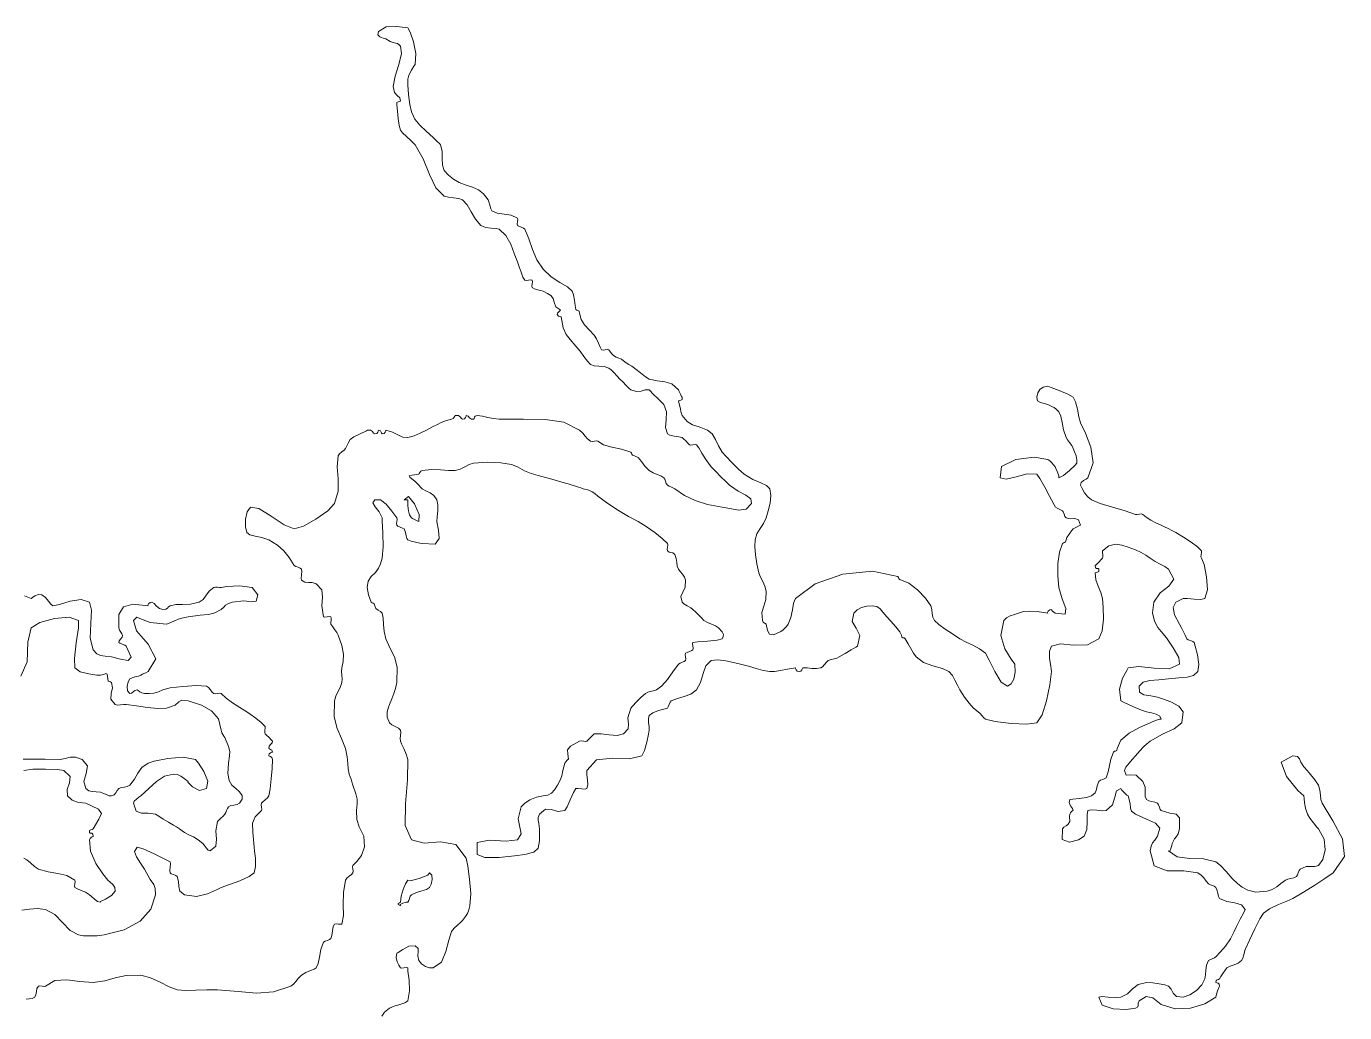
# Model space of a CAD drawing. Header units: inches. Extents: x 18 to 851, y -500 to 848.
# Drawn here: x 672.03 to 710.19, y 503.97 to 532.52 of the extents above; entities that cross this region are included whole.
import ezdxf

# ---------------------------------------------------------------- set-up
doc = ezdxf.new("R2010")
doc.units = ezdxf.units.IN
doc.header["$MEASUREMENT"] = 0
doc.layers.add('Layer 1', color=7, linetype='Continuous')

msp = doc.modelspace()

# ---------------------------------------------------------------- linework, layer by layer
at = {"layer": 'Layer 1', "lineweight": 0}
for points in [[(682.219, 532.374), (682.438, 532.51), (682.737, 532.523), (682.988, 532.489), (683.065, 532.48), (683.141, 532.352), (683.236, 532.077), (683.301, 531.738), (683.277, 531.421), (683.245, 531.373), (683.174, 531.255), (683.101, 531.115), (683.065, 530.998), (683.07, 530.828), (683.093, 530.555), (683.127, 530.265), (683.172, 530.045), (683.272, 529.836), (683.42, 529.662), (683.603, 529.494), (683.807, 529.304), (683.851, 529.261), (683.92, 529.195), (683.985, 529.13), (684.019, 529.092), (684.065, 528.908), (684.068, 528.7), (684.073, 528.502), (684.125, 528.351), (684.244, 528.22), (684.389, 528.105), (684.56, 528.007), (684.76, 527.927), (684.944, 527.864), (685.111, 527.788), (685.262, 527.675), (685.396, 527.503), (685.416, 527.442), (685.442, 527.343), (685.472, 527.245), (685.501, 527.186), (685.656, 527.114), (685.854, 527.088), (686.061, 527.058), (686.242, 526.974), (686.252, 526.933), (686.242, 526.868), (686.232, 526.803), (686.242, 526.763), (686.284, 526.741), (686.354, 526.71), (686.42, 526.68), (686.454, 526.657), (686.571, 526.375), (686.68, 526.069), (686.808, 525.766), (686.983, 525.492), (687.22, 525.271), (687.469, 525.109), (687.687, 524.979), (687.83, 524.856), (687.868, 524.749), (687.892, 524.596), (687.91, 524.441), (687.937, 524.327), (687.96, 524.307), (687.994, 524.299), (688.025, 524.279), (688.042, 524.221), (688.087, 524.037), (688.187, 523.883), (688.319, 523.74), (688.466, 523.586), (688.534, 523.478), (688.588, 523.35), (688.635, 523.235), (688.678, 523.163), (688.721, 523.154), (688.785, 523.164), (688.849, 523.173), (688.889, 523.163), (688.94, 523.095), (688.979, 523.043), (689.026, 522.999), (689.101, 522.951), (689.177, 522.916), (689.222, 522.904), (689.259, 522.889), (689.312, 522.845), (689.388, 522.787), (689.472, 522.739), (689.556, 522.69), (689.631, 522.633), (689.68, 522.592), (689.805, 522.491), (689.948, 522.382), (690.054, 522.315), (690.29, 522.258), (690.511, 522.234), (690.715, 522.172), (690.901, 521.998), (690.924, 521.955), (690.961, 521.877), (690.996, 521.807), (691.007, 521.786), (691.009, 521.724), (690.973, 521.702), (690.927, 521.696), (690.901, 521.68), (690.919, 521.637), (690.951, 521.494), (690.984, 521.339), (691.007, 521.257), (691.158, 521.085), (691.313, 520.993), (691.501, 520.927), (691.748, 520.833), (691.882, 520.726), (691.977, 520.565), (692.062, 520.379), (692.172, 520.198), (692.271, 520.085), (692.45, 519.899), (692.647, 519.704), (692.807, 519.562), (693.062, 519.406), (693.286, 519.312), (693.457, 519.236), (693.548, 519.139), (693.578, 518.944), (693.558, 518.725), (693.506, 518.501), (693.442, 518.292), (693.365, 518.133), (693.266, 517.985), (693.174, 517.832), (693.124, 517.657), (693.118, 517.464), (693.134, 517.228), (693.17, 516.967), (693.23, 516.704), (693.279, 516.582), (693.345, 516.454), (693.406, 516.318), (693.442, 516.174), (693.431, 515.934), (693.371, 515.744), (693.32, 515.558), (693.336, 515.327), (693.36, 515.28), (693.395, 515.252), (693.426, 515.234), (693.442, 515.222), (693.485, 515.036), (693.541, 514.927), (693.652, 514.913), (693.865, 515.01), (693.938, 515.056), (693.987, 515.1), (694.028, 515.151), (694.077, 515.222), (694.16, 515.412), (694.204, 515.631), (694.237, 515.83), (694.289, 515.962), (694.865, 516.39), (695.667, 516.669), (696.521, 516.753), (697.254, 516.598), (697.275, 516.572), (697.282, 516.538), (697.301, 516.508), (697.359, 516.492), (697.57, 516.408), (697.821, 516.213), (698.054, 515.974), (698.207, 515.751), (698.235, 515.648), (698.249, 515.531), (698.268, 515.418), (698.312, 515.327), (698.445, 515.206), (698.628, 515.074), (698.839, 514.937), (699.054, 514.798), (699.231, 514.701), (699.43, 514.608), (699.624, 514.505), (699.795, 514.375), (699.9, 514.18), (700.062, 513.844), (700.247, 513.535), (700.43, 513.421), (700.532, 513.489), (700.611, 513.631), (700.653, 513.826), (700.642, 514.057), (700.54, 514.209), (700.355, 514.502), (700.234, 514.89), (700.324, 515.327), (700.398, 515.403), (700.512, 515.458), (700.637, 515.502), (700.748, 515.539), (700.897, 515.582), (701.07, 515.596), (701.293, 515.582), (701.595, 515.539), (701.59, 515.56), (701.611, 515.599), (701.652, 515.635), (701.701, 515.645), (701.705, 515.631), (701.731, 515.598), (701.77, 515.562), (701.807, 515.539), (702.101, 515.512), (702.12, 515.671), (702.01, 515.95), (701.912, 516.28), (701.886, 516.619), (701.891, 516.974), (701.933, 517.299), (702.019, 517.551), (702.047, 517.574), (702.081, 517.58), (702.109, 517.598), (702.124, 517.657), (702.152, 517.725), (702.215, 517.822), (702.285, 517.916), (702.336, 517.974), (702.371, 517.995), (702.443, 518.035), (702.515, 518.071), (702.548, 518.08), (702.488, 518.235), (702.38, 518.274), (702.249, 518.27), (702.124, 518.292), (702.094, 518.333), (702.068, 518.4), (702.045, 518.467), (702.019, 518.504), (701.885, 518.563), (701.824, 518.604), (701.781, 518.674), (701.701, 518.821), (701.64, 518.939), (701.508, 519.188), (701.366, 519.439), (701.277, 519.562), (701.002, 519.57), (700.677, 519.487), (700.388, 519.416), (700.219, 519.457), (700.256, 519.782), (700.669, 519.981), (701.201, 520.05), (701.595, 519.986), (701.654, 519.946), (701.71, 519.893), (701.762, 519.833), (701.807, 519.774), (701.829, 519.729), (701.879, 519.62), (701.919, 519.509), (701.912, 519.457), (702.055, 519.524), (702.229, 519.665), (702.377, 519.807), (702.442, 519.88), (702.442, 519.974), (702.414, 520.091), (702.373, 520.208), (702.336, 520.304), (702.289, 520.387), (702.226, 520.474), (702.164, 520.554), (702.124, 520.621), (702.055, 520.846), (702.012, 521.057), (701.973, 521.236), (701.912, 521.362), (701.838, 521.447), (701.783, 521.491), (701.714, 521.523), (701.595, 521.574), (701.49, 521.605), (701.383, 521.635), (701.302, 521.687), (701.277, 521.786), (701.306, 521.911), (701.365, 522.011), (701.461, 522.079), (701.595, 522.104), (701.694, 522.068), (701.924, 521.984), (702.175, 521.88), (702.336, 521.786), (702.401, 521.653), (702.452, 521.445), (702.498, 521.223), (702.548, 521.045), (702.686, 520.75), (702.844, 520.345), (702.907, 519.893), (702.76, 519.457), (702.705, 519.417), (702.626, 519.375), (702.561, 519.322), (702.548, 519.245), (702.59, 519.142), (702.662, 519.023), (702.757, 518.909), (702.865, 518.821), (703.116, 518.715), (703.467, 518.606), (703.835, 518.499), (704.136, 518.398), (704.182, 518.396), (704.247, 518.403), (704.311, 518.408), (704.348, 518.398), (704.443, 518.315), (704.577, 518.233), (704.729, 518.155), (704.877, 518.08), (704.975, 518.033), (705.08, 517.984), (705.189, 517.932), (705.301, 517.869), (705.522, 517.733), (705.744, 517.593), (705.93, 517.458), (706.042, 517.339), (706.047, 517.293), (706.038, 517.229), (706.031, 517.166), (706.042, 517.127), (706.119, 516.944), (706.196, 516.592), (706.223, 516.215), (706.147, 515.962), (706.025, 515.929), (705.837, 515.94), (705.646, 515.962), (705.513, 515.962), (705.299, 515.855), (705.225, 515.697), (705.269, 515.485), (705.406, 515.222), (705.478, 515.097), (705.527, 514.997), (705.569, 514.903), (705.618, 514.798), (705.659, 514.767), (705.726, 514.742), (705.792, 514.719), (705.83, 514.692), (705.867, 514.579), (705.931, 514.333), (705.97, 514.055), (705.936, 513.845), (705.812, 513.734), (705.63, 513.687), (705.39, 513.666), (705.089, 513.633), (704.81, 513.607), (704.553, 513.588), (704.354, 513.539), (704.242, 513.421), (704.249, 513.255), (704.381, 513.177), (704.575, 513.141), (704.771, 513.104), (704.921, 513.058), (705.159, 512.969), (705.389, 512.842), (705.513, 512.68), (705.479, 512.367), (705.251, 512.186), (704.916, 512.039), (704.56, 511.833), (704.467, 511.757), (704.369, 511.667), (704.261, 511.555), (704.136, 511.41), (704.046, 511.308), (703.94, 511.19), (703.854, 511.077), (703.818, 510.986), (703.867, 510.85), (703.987, 510.855), (704.154, 510.846), (704.348, 510.668), (704.413, 510.499), (704.42, 510.35), (704.416, 510.228), (704.454, 510.139), (704.525, 510.1), (704.607, 510.084), (704.691, 510.07), (704.771, 510.033), (704.799, 509.991), (704.826, 509.923), (704.852, 509.857), (704.877, 509.821), (705.127, 509.751), (705.312, 509.72), (705.412, 509.608), (705.406, 509.292), (705.371, 509.15), (705.322, 509.074), (705.264, 509), (705.195, 508.869), (705.184, 508.816), (705.161, 508.723), (705.129, 508.649), (705.089, 508.657), (705.338, 508.484), (705.703, 508.438), (706.104, 508.422), (706.466, 508.339), (706.592, 508.237), (706.759, 508.058), (706.938, 507.861), (707.101, 507.704), (707.22, 507.608), (707.386, 507.516), (707.62, 507.465), (707.947, 507.492), (708.096, 507.542), (708.223, 507.619), (708.344, 507.711), (708.478, 507.81), (708.548, 507.839), (708.633, 507.858), (708.72, 507.879), (708.795, 507.916), (708.824, 507.959), (708.849, 508.025), (708.872, 508.089), (708.9, 508.127), (709.081, 508.199), (709.218, 508.205), (709.328, 508.199), (709.43, 508.233), (709.555, 508.405), (709.623, 508.682), (709.595, 508.999), (709.43, 509.292), (709.385, 509.346), (709.29, 509.463), (709.186, 509.601), (709.112, 509.716), (709.053, 509.888), (709.029, 510.048), (709.02, 510.174), (709.007, 510.245), (708.837, 510.408), (708.508, 510.811), (708.35, 511.222), (708.689, 511.41), (708.826, 511.386), (708.88, 511.321), (708.918, 511.221), (709.007, 511.092), (709.027, 511.066), (709.161, 510.911), (709.324, 510.714), (709.43, 510.562), (709.476, 510.417), (709.492, 510.273), (709.504, 510.143), (709.536, 510.033), (709.846, 509.524), (710.126, 509.004), (710.19, 508.496), (709.854, 508.021), (709.618, 507.854), (709.324, 507.659), (709.004, 507.46), (708.689, 507.28), (708.52, 507.204), (708.271, 507.099), (708.02, 506.979), (707.842, 506.857), (707.732, 506.685), (707.587, 506.396), (707.438, 506.072), (707.312, 505.798), (707.292, 505.734), (707.269, 505.643), (707.24, 505.549), (707.207, 505.48), (707.111, 505.406), (706.99, 505.359), (706.872, 505.32), (706.783, 505.269), (706.73, 505.203), (706.669, 505.11), (706.611, 505.018), (706.571, 504.951), (706.54, 504.932), (706.499, 504.925), (706.468, 504.905), (706.466, 504.845), (706.486, 504.833), (706.525, 504.822), (706.562, 504.797), (706.571, 504.739), (706.556, 504.721), (706.513, 504.603), (706.473, 504.473), (706.466, 504.421), (706.146, 504.229), (705.728, 504.104), (705.28, 504.083), (704.877, 504.21), (704.785, 504.29), (704.633, 504.4), (704.443, 504.441), (704.242, 504.315), (704.21, 504.245), (704.213, 504.19), (704.204, 504.144), (704.136, 504.104), (703.864, 504.064), (703.486, 504.082), (703.169, 504.189), (703.077, 504.421), (703.16, 504.437), (703.34, 504.425), (703.548, 504.412), (703.713, 504.421), (703.905, 504.521), (704.05, 504.662), (704.211, 504.788), (704.454, 504.845), (704.64, 504.836), (704.825, 504.81), (704.983, 504.774), (705.089, 504.739), (705.167, 504.653), (705.224, 504.533), (705.319, 504.437), (705.513, 504.421), (705.712, 504.49), (705.904, 504.616), (706.06, 504.777), (706.147, 504.951), (706.163, 505.069), (706.17, 505.204), (706.193, 505.345), (706.254, 505.48), (706.288, 505.501), (706.354, 505.529), (706.423, 505.559), (706.466, 505.586), (706.589, 505.726), (706.738, 505.902), (706.883, 506.106), (706.995, 506.327), (707.059, 506.464), (707.166, 506.679), (707.268, 506.877), (707.312, 506.963), (707.205, 507.097), (707.012, 507.151), (706.784, 507.191), (706.571, 507.28), (706.539, 507.338), (706.517, 507.434), (706.495, 507.532), (706.466, 507.598), (706.418, 507.631), (706.361, 507.652), (706.304, 507.673), (706.254, 507.704), (706.184, 507.783), (706.114, 507.872), (706.035, 507.957), (705.936, 508.021), (705.534, 508.076), (705.056, 508.083), (704.674, 508.219), (704.56, 508.657), (704.588, 508.794), (704.631, 508.885), (704.691, 508.967), (704.771, 509.08), (704.841, 509.314), (704.71, 509.458), (704.451, 509.573), (704.136, 509.716), (704.021, 509.804), (703.994, 509.895), (703.984, 510.029), (703.924, 510.245), (703.889, 510.267), (703.804, 510.342), (703.726, 510.422), (703.713, 510.457), (703.588, 510.391), (703.539, 510.206), (703.471, 509.988), (703.289, 509.821), (703.173, 509.814), (703.012, 509.834), (702.857, 509.848), (702.76, 509.821), (702.734, 509.699), (702.74, 509.5), (702.73, 509.276), (702.653, 509.08), (702.485, 508.976), (702.222, 508.91), (702.016, 508.982), (702.019, 509.292), (702.061, 509.341), (702.125, 509.378), (702.189, 509.425), (702.23, 509.504), (702.234, 509.556), (702.229, 509.61), (702.226, 509.664), (702.23, 509.716), (702.252, 509.755), (702.287, 509.795), (702.321, 509.822), (702.336, 509.821), (702.309, 509.878), (702.256, 509.962), (702.216, 510.055), (702.23, 510.139), (702.318, 510.152), (702.507, 510.17), (702.716, 510.198), (702.865, 510.245), (702.967, 510.337), (703.008, 510.433), (703.029, 510.541), (703.077, 510.668), (703.118, 510.699), (703.186, 510.724), (703.252, 510.748), (703.289, 510.774), (703.348, 510.945), (703.383, 511.123), (703.424, 511.312), (703.501, 511.516), (703.527, 511.538), (703.561, 511.544), (703.591, 511.563), (703.606, 511.622), (703.71, 511.86), (703.948, 512.061), (704.254, 512.227), (704.56, 512.363), (704.603, 512.384), (704.713, 512.432), (704.826, 512.473), (704.877, 512.469), (704.839, 512.559), (704.736, 512.613), (704.599, 512.649), (704.454, 512.68), (704.312, 512.733), (704.063, 512.835), (703.824, 512.939), (703.713, 512.998), (703.672, 513.339), (703.763, 513.652), (703.881, 513.876), (703.924, 513.951), (704.233, 513.998), (704.674, 513.949), (705.11, 513.927), (705.406, 514.057), (705.389, 514.249), (705.231, 514.534), (705.029, 514.819), (704.877, 515.01), (704.787, 515.124), (704.688, 515.301), (704.632, 515.545), (704.666, 515.856), (704.853, 516.13), (705.104, 516.322), (705.242, 516.519), (705.089, 516.81), (704.984, 516.888), (704.851, 516.959), (704.704, 517.034), (704.56, 517.127), (704.436, 517.214), (704.298, 517.292), (704.132, 517.367), (703.924, 517.445), (703.742, 517.504), (703.553, 517.533), (703.363, 517.491), (703.184, 517.339), (703.176, 517.294), (703.186, 517.23), (703.194, 517.167), (703.184, 517.127), (703.142, 517.088), (703.07, 517.018), (703.003, 516.95), (702.972, 516.916), (702.975, 516.852), (703.011, 516.832), (703.053, 516.827), (703.077, 516.81), (703.071, 516.747), (703.035, 516.725), (702.993, 516.718), (702.972, 516.704), (702.99, 516.504), (703.058, 516.315), (703.135, 516.135), (703.184, 515.962), (703.204, 515.703), (703.206, 515.361), (703.17, 515.029), (703.077, 514.798), (702.742, 514.616), (702.341, 514.614), (701.964, 514.651), (701.701, 514.586), (701.642, 514.435), (701.65, 514.222), (701.685, 514.005), (701.701, 513.845), (701.655, 513.459), (701.561, 512.998), (701.431, 512.59), (701.277, 512.363), (700.992, 512.322), (700.532, 512.343), (700.074, 512.4), (699.795, 512.469), (699.747, 512.508), (699.696, 512.567), (699.643, 512.63), (699.583, 512.68), (699.446, 512.787), (699.316, 512.931), (699.188, 513.107), (699.054, 513.315), (698.979, 513.453), (698.91, 513.597), (698.833, 513.732), (698.736, 513.845), (698.544, 513.935), (698.272, 514.012), (697.994, 514.11), (697.783, 514.269), (697.707, 514.382), (697.634, 514.511), (697.557, 514.65), (697.466, 514.798), (697.434, 514.822), (697.4, 514.827), (697.374, 514.844), (697.359, 514.904), (697.31, 515.001), (697.194, 515.146), (697.056, 515.303), (696.937, 515.433), (696.822, 515.569), (696.739, 515.667), (696.649, 515.727), (696.513, 515.751), (696.359, 515.74), (696.207, 515.698), (696.075, 515.629), (695.983, 515.539), (695.931, 515.299), (696.046, 515.107), (696.155, 514.893), (696.089, 514.586), (696.035, 514.553), (695.901, 514.472), (695.729, 514.369), (695.56, 514.269), (695.487, 514.238), (695.409, 514.219), (695.327, 514.198), (695.242, 514.163), (695.193, 514.12), (695.132, 514.051), (695.072, 513.985), (695.03, 513.951), (694.905, 513.933), (694.769, 513.939), (694.631, 513.951), (694.501, 513.951), (694.495, 513.934), (694.478, 513.897), (694.445, 513.861), (694.395, 513.845), (694.345, 513.861), (694.31, 513.897), (694.29, 513.934), (694.289, 513.951), (694.057, 513.92), (693.854, 513.882), (693.685, 513.852), (693.548, 513.845), (693.359, 513.877), (693.152, 513.935), (692.932, 514), (692.701, 514.057), (692.499, 514.106), (692.271, 514.161), (692.046, 514.19), (691.854, 514.163), (691.7, 514.017), (691.617, 513.787), (691.546, 513.532), (691.431, 513.315), (691.266, 513.193), (691.072, 513.124), (690.872, 513.07), (690.689, 512.998), (690.66, 512.957), (690.634, 512.889), (690.609, 512.823), (690.583, 512.786), (690.485, 512.759), (690.324, 512.717), (690.161, 512.656), (690.054, 512.574), (690.033, 512.486), (690.039, 512.369), (690.053, 512.248), (690.054, 512.151), (690.035, 512.037), (689.988, 511.806), (689.922, 511.562), (689.842, 511.41), (689.484, 511.32), (688.995, 511.339), (688.531, 511.287), (688.254, 510.986), (688.248, 510.861), (688.268, 510.715), (688.279, 510.571), (688.254, 510.457), (688.201, 510.444), (688.104, 510.451), (688.001, 510.46), (687.937, 510.457), (687.861, 510.346), (687.771, 510.137), (687.684, 509.929), (687.619, 509.821), (687.413, 509.792), (687.228, 509.851), (687.053, 509.868), (686.877, 509.716), (686.838, 509.626), (686.839, 509.547), (686.859, 509.446), (686.877, 509.292), (686.885, 508.951), (686.844, 508.738), (686.713, 508.616), (686.454, 508.551), (686.156, 508.51), (685.717, 508.466), (685.302, 508.464), (685.077, 508.551), (685.072, 508.898), (685.438, 508.966), (685.913, 508.933), (686.242, 508.975), (686.353, 509.154), (686.312, 509.34), (686.262, 509.581), (686.348, 509.927), (686.443, 510.032), (686.605, 510.132), (686.799, 510.209), (686.983, 510.245), (687.126, 510.271), (687.229, 510.33), (687.315, 510.426), (687.407, 510.562), (687.481, 510.701), (687.523, 510.83), (687.561, 510.983), (687.619, 511.198), (687.64, 511.233), (687.675, 511.277), (687.709, 511.308), (687.725, 511.304), (687.704, 511.468), (687.695, 511.58), (687.782, 511.686), (688.042, 511.833), (688.088, 511.837), (688.153, 511.829), (688.216, 511.823), (688.254, 511.833), (688.293, 511.875), (688.363, 511.946), (688.431, 512.014), (688.466, 512.045), (688.664, 512.047), (688.897, 512.013), (689.127, 511.995), (689.312, 512.045), (689.452, 512.189), (689.457, 512.325), (689.441, 512.506), (689.524, 512.786), (689.576, 512.847), (689.689, 512.967), (689.826, 513.104), (689.948, 513.21), (690.021, 513.25), (690.094, 513.269), (690.173, 513.285), (690.266, 513.315), (690.422, 513.432), (690.584, 513.621), (690.745, 513.842), (690.901, 514.057), (690.949, 514.091), (691.012, 514.114), (691.072, 514.135), (691.112, 514.163), (691.121, 514.209), (691.112, 514.269), (691.103, 514.329), (691.112, 514.375), (691.154, 514.401), (691.223, 514.429), (691.289, 514.456), (691.324, 514.48), (691.326, 514.524), (691.32, 514.592), (691.315, 514.656), (691.324, 514.692), (691.465, 514.707), (691.747, 514.728), (692.029, 514.757), (692.172, 514.798), (692.202, 514.859), (692.211, 514.921), (692.174, 515.001), (692.065, 515.116), (691.974, 515.174), (691.862, 515.217), (691.747, 515.263), (691.643, 515.327), (691.569, 515.398), (691.492, 515.482), (691.411, 515.568), (691.324, 515.645), (691.258, 515.687), (691.157, 515.748), (691.06, 515.81), (691.007, 515.856), (690.973, 516.015), (691.026, 516.143), (691.096, 516.287), (691.112, 516.492), (691.078, 516.584), (691.018, 516.667), (690.951, 516.742), (690.901, 516.81), (690.87, 516.902), (690.854, 517.008), (690.834, 517.122), (690.795, 517.233), (690.746, 517.284), (690.688, 517.297), (690.631, 517.306), (690.583, 517.339), (690.574, 517.385), (690.584, 517.446), (690.594, 517.506), (690.583, 517.551), (690.432, 517.703), (690.217, 517.875), (689.973, 518.045), (689.736, 518.186), (689.461, 518.337), (689.166, 518.511), (688.864, 518.708), (688.571, 518.927), (688.481, 519.001), (688.406, 519.052), (688.308, 519.094), (688.148, 519.139), (688.078, 519.161), (688.006, 519.188), (687.925, 519.217), (687.83, 519.245), (687.711, 519.277), (687.525, 519.329), (687.306, 519.392), (687.089, 519.457), (686.845, 519.523), (686.637, 519.579), (686.443, 519.653), (686.242, 519.774), (686.067, 519.839), (685.758, 519.893), (685.372, 519.913), (684.972, 519.88), (684.843, 519.838), (684.717, 519.773), (684.585, 519.708), (684.442, 519.668), (684.249, 519.668), (684.011, 519.689), (683.75, 519.7), (683.489, 519.668), (683.442, 519.645), (683.414, 519.61), (683.396, 519.578), (683.384, 519.562), (683.198, 519.532), (683.109, 519.517), (683.131, 519.472), (683.277, 519.351), (683.331, 519.301), (683.385, 519.244), (683.438, 519.187), (683.489, 519.139), (683.594, 519.078), (683.713, 519.02), (683.826, 518.942), (683.913, 518.821), (683.942, 518.67), (683.935, 518.498), (683.915, 518.328), (683.913, 518.186), (683.961, 517.943), (683.98, 517.697), (683.859, 517.536), (683.489, 517.551), (683.412, 517.566), (683.293, 517.59), (683.166, 517.62), (683.065, 517.657), (683.036, 517.701), (683.023, 517.778), (683.005, 517.874), (682.96, 517.974), (682.918, 518.002), (682.85, 518.029), (682.784, 518.055), (682.748, 518.08), (682.742, 518.128), (682.752, 518.188), (682.759, 518.247), (682.748, 518.292), (682.604, 518.492), (682.444, 518.688), (682.278, 518.819), (682.113, 518.821), (682.056, 518.734), (682.124, 518.62), (682.24, 518.474), (682.324, 518.292), (682.326, 518.197), (682.345, 517.865), (682.354, 517.455), (682.324, 517.127), (682.279, 516.967), (682.222, 516.835), (682.137, 516.716), (682.007, 516.598), (681.918, 516.464), (681.895, 516.278), (681.927, 516.066), (682.007, 515.856), (682.034, 515.834), (682.067, 515.828), (682.098, 515.81), (682.113, 515.751), (682.146, 515.672), (682.21, 515.623), (682.28, 515.585), (682.324, 515.539), (682.356, 515.39), (682.369, 515.207), (682.386, 515.005), (682.431, 514.798), (682.557, 514.514), (682.683, 514.273), (682.762, 513.978), (682.748, 513.527), (682.715, 513.361), (682.666, 513.21), (682.605, 513.06), (682.536, 512.892), (682.505, 512.812), (682.471, 512.685), (682.471, 512.529), (682.536, 512.363), (682.603, 512.308), (682.701, 512.257), (682.797, 512.206), (682.854, 512.151), (682.866, 512.078), (682.858, 511.994), (682.848, 511.909), (682.854, 511.833), (682.889, 511.756), (682.955, 511.616), (683.023, 511.452), (683.065, 511.304), (683.064, 510.709), (682.999, 510.021), (682.994, 509.391), (683.172, 508.975), (683.541, 508.883), (684.014, 508.915), (684.461, 508.845), (684.76, 508.445), (684.807, 508.215), (684.859, 507.837), (684.889, 507.419), (684.865, 507.068), (684.833, 506.945), (684.792, 506.848), (684.734, 506.756), (684.654, 506.645), (684.592, 506.583), (684.504, 506.509), (684.411, 506.423), (684.336, 506.327), (684.252, 506.073), (684.173, 505.742), (684.043, 505.439), (683.807, 505.269), (683.7, 505.27), (683.579, 505.309), (683.466, 505.382), (683.384, 505.48), (683.356, 505.613), (683.373, 505.734), (683.369, 505.834), (683.277, 505.904), (683.096, 505.894), (682.92, 505.804), (682.79, 505.711), (682.748, 505.692), (682.734, 505.569), (682.76, 505.448), (682.806, 505.343), (682.854, 505.269), (682.895, 505.258), (682.958, 505.268), (683.022, 505.277), (683.065, 505.269), (683.073, 505.173), (683.104, 504.918), (683.114, 504.6), (683.065, 504.315), (682.986, 504.253), (682.841, 504.207), (682.675, 504.163), (682.536, 504.104), (682.394, 503.983), (682.321, 503.871)], [(672.016, 504.361), (672.104, 504.374), (672.192, 504.385), (672.266, 504.421), (672.301, 504.493), (672.314, 504.584), (672.331, 504.674), (672.372, 504.739), (672.417, 504.746), (672.48, 504.736), (672.544, 504.729), (672.584, 504.739), (672.852, 504.904), (673.193, 504.92), (673.575, 504.873), (673.96, 504.845), (674.297, 504.893), (674.594, 504.979), (674.918, 505.051), (675.336, 505.057), (675.623, 504.983), (675.9, 504.853), (676.16, 504.719), (676.396, 504.633), (676.645, 504.612), (676.936, 504.62), (677.246, 504.635), (677.56, 504.633), (678.162, 504.582), (678.688, 504.54), (679.18, 504.572), (679.678, 504.739), (679.762, 504.8), (679.828, 504.876), (679.898, 504.964), (679.995, 505.057), (680.118, 505.133), (680.247, 505.189), (680.356, 505.231), (680.419, 505.269), (680.473, 505.397), (680.509, 505.584), (680.553, 505.799), (680.631, 506.01), (680.672, 506.041), (680.739, 506.065), (680.806, 506.089), (680.842, 506.116), (680.865, 506.209), (680.885, 506.341), (680.909, 506.465), (680.948, 506.539), (680.99, 506.543), (681.06, 506.537), (681.127, 506.532), (681.16, 506.539), (681.202, 506.79), (681.2, 507.102), (681.205, 507.45), (681.266, 507.81), (681.304, 507.865), (681.368, 507.921), (681.435, 507.975), (681.478, 508.021), (681.482, 508.067), (681.474, 508.132), (681.467, 508.194), (681.478, 508.233), (681.597, 508.345), (681.731, 508.527), (681.818, 508.774), (681.795, 509.08), (681.739, 509.197), (681.657, 509.355), (681.592, 509.562), (681.583, 509.821), (681.604, 510.013), (681.601, 510.151), (681.562, 510.31), (681.478, 510.562), (681.446, 510.656), (681.424, 510.729), (681.4, 510.799), (681.372, 510.88), (681.338, 511.029), (681.33, 511.19), (681.316, 511.382), (681.266, 511.622), (681.152, 511.908), (681.024, 512.196), (680.938, 512.541), (680.948, 512.998), (680.986, 513.139), (681.044, 513.261), (681.107, 513.383), (681.16, 513.527), (681.171, 513.631), (681.161, 513.739), (681.152, 513.847), (681.16, 513.951), (681.195, 514.136), (681.203, 514.347), (681.163, 514.598), (681.054, 514.904), (681.012, 514.977), (680.955, 515.058), (680.895, 515.141), (680.842, 515.222), (680.836, 515.268), (680.846, 515.331), (680.854, 515.392), (680.842, 515.433), (680.802, 515.438), (680.731, 515.432), (680.664, 515.426), (680.631, 515.433), (680.582, 515.745), (680.603, 516), (680.584, 516.21), (680.419, 516.386), (680.304, 516.425), (680.191, 516.429), (680.087, 516.438), (679.995, 516.492), (679.979, 516.554), (679.988, 516.646), (680.001, 516.739), (679.995, 516.81), (679.955, 516.844), (679.891, 516.866), (679.825, 516.887), (679.783, 516.916), (679.63, 517.153), (679.479, 517.345), (679.294, 517.508), (679.042, 517.657), (678.838, 517.729), (678.646, 517.768), (678.494, 517.804), (678.407, 517.869), (678.367, 518.033), (678.366, 518.254), (678.413, 518.468), (678.513, 518.609), (678.754, 518.565), (679.114, 518.341), (679.491, 518.092), (679.783, 517.974), (680.049, 518.057), (680.41, 518.257), (680.75, 518.501), (680.948, 518.715), (681.048, 519.068), (681.049, 519.428), (681.026, 519.775), (681.054, 520.092), (681.09, 520.147), (681.155, 520.204), (681.223, 520.257), (681.266, 520.304), (681.341, 520.455), (681.403, 520.56), (681.503, 520.643), (681.689, 520.727), (681.75, 520.754), (681.819, 520.789), (681.877, 520.82), (681.901, 520.833), (681.993, 520.831), (682.046, 520.793), (682.079, 520.75), (682.113, 520.727), (682.167, 520.742), (682.198, 520.778), (682.213, 520.816), (682.219, 520.833), (682.276, 520.815), (682.299, 520.781), (682.308, 520.746), (682.324, 520.727), (682.381, 520.736), (682.414, 520.773), (682.428, 520.814), (682.431, 520.833), (682.627, 520.774), (682.783, 520.698), (682.922, 520.636), (683.065, 520.621), (683.25, 520.666), (683.428, 520.743), (683.609, 520.839), (683.807, 520.939), (683.93, 520.999), (684.039, 521.052), (684.164, 521.101), (684.336, 521.151), (684.383, 521.175), (684.411, 521.209), (684.429, 521.241), (684.442, 521.257), (684.534, 521.256), (684.587, 521.219), (684.62, 521.174), (684.654, 521.151), (684.709, 521.166), (684.739, 521.202), (684.754, 521.24), (684.76, 521.257), (684.812, 521.235), (684.858, 521.193), (684.908, 521.156), (684.972, 521.151), (684.986, 521.172), (684.996, 521.209), (685.021, 521.244), (685.077, 521.257), (685.229, 521.237), (685.385, 521.203), (685.546, 521.169), (685.713, 521.151), (686.422, 521.151), (687.046, 521.146), (687.586, 521.064), (688.042, 520.833), (688.136, 520.743), (688.206, 520.656), (688.273, 520.579), (688.359, 520.516), (688.405, 520.511), (688.47, 520.52), (688.532, 520.526), (688.571, 520.516), (688.738, 520.408), (688.98, 520.345), (689.257, 520.287), (689.524, 520.198), (689.547, 520.172), (689.554, 520.138), (689.572, 520.107), (689.631, 520.092), (689.736, 520.043), (689.832, 519.932), (689.934, 519.795), (690.054, 519.668), (690.169, 519.596), (690.284, 519.548), (690.391, 519.508), (690.478, 519.457), (690.507, 519.413), (690.527, 519.354), (690.55, 519.292), (690.583, 519.245), (690.633, 519.213), (690.687, 519.191), (690.742, 519.17), (690.795, 519.139), (691.081, 518.944), (691.388, 518.795), (691.742, 518.686), (692.172, 518.609), (692.396, 518.563), (692.645, 518.52), (692.868, 518.548), (693.019, 518.715), (693, 518.85), (692.855, 518.954), (692.633, 519.072), (692.383, 519.245), (692.271, 519.348), (692.13, 519.485), (691.982, 519.635), (691.854, 519.774), (691.695, 519.982), (691.582, 520.172), (691.498, 520.322), (691.431, 520.41), (691.386, 520.417), (691.321, 520.407), (691.258, 520.398), (691.219, 520.41), (691.178, 520.456), (691.114, 520.523), (691.05, 520.587), (691.007, 520.621), (690.913, 520.645), (690.782, 520.664), (690.658, 520.688), (690.583, 520.727), (690.533, 520.909), (690.549, 521.132), (690.556, 521.365), (690.478, 521.574), (690.425, 521.639), (690.379, 521.688), (690.33, 521.732), (690.266, 521.786), (690.222, 521.831), (690.157, 521.899), (690.095, 521.965), (690.054, 521.998), (689.94, 522.001), (689.824, 521.968), (689.69, 521.949), (689.524, 521.998), (689.473, 522.044), (689.391, 522.132), (689.297, 522.231), (689.207, 522.315), (689.125, 522.396), (689.039, 522.491), (688.958, 522.578), (688.889, 522.633), (688.752, 522.674), (688.603, 522.687), (688.464, 522.699), (688.359, 522.739), (688.267, 522.834), (688.164, 522.968), (688.054, 523.119), (687.937, 523.269), (687.768, 523.456), (687.65, 523.605), (687.57, 523.798), (687.513, 524.115), (687.487, 524.115), (687.435, 524.139), (687.394, 524.178), (687.407, 524.221), (687.489, 524.31), (687.445, 524.346), (687.355, 524.4), (687.301, 524.539), (687.274, 524.65), (687.211, 524.729), (687.113, 524.791), (686.983, 524.856), (686.918, 524.878), (686.827, 524.901), (686.734, 524.928), (686.666, 524.962), (686.655, 525.003), (686.664, 525.067), (686.674, 525.132), (686.666, 525.174), (686.623, 525.184), (686.559, 525.173), (686.495, 525.164), (686.454, 525.174), (686.403, 525.267), (686.35, 525.41), (686.295, 525.567), (686.242, 525.704), (686.151, 525.945), (686.048, 526.216), (685.908, 526.469), (685.713, 526.657), (685.623, 526.673), (685.48, 526.678), (685.321, 526.699), (685.184, 526.763), (685.028, 526.941), (684.905, 527.155), (684.789, 527.357), (684.654, 527.503), (684.541, 527.544), (684.396, 527.562), (684.249, 527.577), (684.125, 527.609), (683.881, 527.85), (683.693, 528.24), (683.51, 528.685), (683.277, 529.092), (683.166, 529.211), (683.034, 529.331), (682.918, 529.438), (682.854, 529.516), (682.819, 529.656), (682.794, 529.857), (682.771, 530.072), (682.748, 530.256), (682.754, 530.32), (682.789, 530.34), (682.83, 530.345), (682.854, 530.362), (682.834, 530.456), (682.759, 530.52), (682.679, 530.61), (682.643, 530.786), (682.699, 531.08), (682.808, 531.42), (682.887, 531.734), (682.854, 531.951), (682.809, 532), (682.771, 532.023), (682.72, 532.038), (682.643, 532.057), (682.562, 532.084), (682.513, 532.111), (682.477, 532.137), (682.431, 532.162), (682.352, 532.186), (682.259, 532.219), (682.198, 532.276), (682.219, 532.374), (682.219, 532.374)], [(683.065, 518.821), (683.05, 518.821), (683.014, 518.822), (682.978, 518.822), (682.96, 518.821), (683.088, 518.914), (683.264, 518.704), (683.395, 518.395), (683.384, 518.186), (683.355, 518.205), (683.283, 518.239), (683.209, 518.273), (683.172, 518.292), (683.121, 518.385), (683.091, 518.5), (683.074, 518.644), (683.065, 518.821), (683.065, 518.821)], [(683.172, 518.292), (683.209, 518.273), (683.283, 518.239), (683.355, 518.205), (683.384, 518.186), (683.395, 518.395), (683.264, 518.704), (683.088, 518.914), (682.96, 518.821), (682.978, 518.822), (683.014, 518.822), (683.05, 518.821), (683.065, 518.821), (683.074, 518.644), (683.091, 518.5), (683.121, 518.385), (683.172, 518.292), (683.172, 518.292)], [(671.975, 516.036), (672.16, 515.962), (672.2, 515.986), (672.275, 516.037), (672.372, 516.076), (672.478, 516.068), (672.581, 515.993), (672.662, 515.889), (672.729, 515.796), (672.795, 515.751), (672.988, 515.792), (673.289, 515.881), (673.608, 515.932), (673.854, 515.856), (673.91, 515.622), (673.887, 515.235), (673.874, 514.815), (673.96, 514.48), (674.067, 514.358), (674.176, 514.309), (674.309, 514.293), (674.489, 514.269), (674.749, 514.203), (674.974, 514.17), (675.062, 514.265), (674.913, 514.586), (674.873, 514.611), (674.803, 514.642), (674.733, 514.671), (674.701, 514.692), (674.712, 514.741), (674.753, 514.788), (674.795, 514.84), (674.807, 514.904), (674.79, 514.936), (674.757, 514.985), (674.722, 515.047), (674.701, 515.116), (674.704, 515.5), (674.834, 515.721), (675.11, 515.798), (675.548, 515.751), (675.541, 515.772), (675.564, 515.811), (675.606, 515.846), (675.654, 515.856), (675.725, 515.815), (675.797, 515.743), (675.877, 515.674), (675.972, 515.645), (676.066, 515.657), (676.109, 515.683), (676.137, 515.716), (676.184, 515.751), (676.348, 515.788), (676.545, 515.788), (676.773, 515.796), (677.03, 515.856), (677.14, 515.935), (677.229, 516.054), (677.325, 516.18), (677.454, 516.28), (677.502, 516.29), (677.558, 516.285), (677.615, 516.277), (677.666, 516.28), (677.828, 516.305), (678.196, 516.33), (678.563, 516.277), (678.725, 516.068), (678.676, 515.886), (678.545, 515.868), (678.317, 515.896), (677.983, 515.856), (677.857, 515.81), (677.792, 515.764), (677.742, 515.711), (677.666, 515.645), (677.48, 515.542), (677.298, 515.498), (677.061, 515.475), (676.713, 515.433), (676.482, 515.378), (676.299, 515.309), (676.163, 515.248), (676.078, 515.222), (675.611, 515.265), (675.358, 515.363), (675.227, 515.417), (675.125, 515.327), (675.217, 515.027), (675.547, 514.635), (675.771, 514.219), (675.548, 513.845), (675.481, 513.81), (675.431, 513.789), (675.386, 513.77), (675.336, 513.739), (675.27, 513.712), (675.177, 513.691), (675.084, 513.667), (675.019, 513.633), (674.977, 513.552), (674.945, 513.418), (674.951, 513.286), (675.019, 513.21), (675.067, 513.22), (675.114, 513.261), (675.166, 513.303), (675.23, 513.315), (675.264, 513.297), (675.311, 513.263), (675.37, 513.228), (675.442, 513.21), (675.577, 513.209), (675.715, 513.224), (675.849, 513.258), (675.972, 513.315), (676.187, 513.373), (676.556, 513.418), (676.95, 513.439), (677.242, 513.421), (677.297, 513.386), (677.354, 513.321), (677.408, 513.253), (677.454, 513.21), (677.5, 513.205), (677.564, 513.214), (677.627, 513.221), (677.666, 513.21), (677.806, 513.077), (677.995, 512.939), (678.205, 512.804), (678.407, 512.68), (678.508, 512.614), (678.665, 512.502), (678.826, 512.374), (678.937, 512.257), (678.942, 512.211), (678.934, 512.147), (678.926, 512.084), (678.937, 512.045), (678.979, 512.005), (679.05, 511.937), (679.117, 511.869), (679.148, 511.833), (679.137, 511.782), (679.092, 511.736), (679.051, 511.686), (679.042, 511.622), (679.061, 511.607), (679.096, 511.595), (679.131, 511.569), (679.148, 511.516), (679.129, 511.516), (679.089, 511.497), (679.052, 511.461), (679.042, 511.41), (679.061, 511.398), (679.098, 511.385), (679.133, 511.358), (679.148, 511.304), (679.139, 511.043), (679.116, 510.739), (679.084, 510.453), (679.042, 510.245), (679.004, 510.189), (678.939, 510.133), (678.873, 510.08), (678.83, 510.033), (678.826, 509.987), (678.834, 509.923), (678.841, 509.86), (678.83, 509.821), (678.645, 509.64), (678.574, 509.458), (678.578, 509.194), (678.619, 508.763), (678.634, 508.649), (678.656, 508.441), (678.66, 508.208), (678.619, 508.021), (678.475, 507.914), (678.204, 507.793), (677.902, 507.681), (677.666, 507.598), (677.526, 507.524), (677.273, 507.408), (676.952, 507.334), (676.607, 507.386), (676.473, 507.49), (676.435, 507.621), (676.43, 507.768), (676.396, 507.916), (676.354, 507.947), (676.288, 507.972), (676.222, 507.995), (676.184, 508.021), (676.177, 508.092), (676.19, 508.186), (676.2, 508.277), (676.184, 508.339), (676.035, 508.42), (675.724, 508.574), (675.404, 508.715), (675.23, 508.763), (675.156, 508.641), (675.213, 508.479), (675.332, 508.3), (675.442, 508.127), (675.611, 507.832), (675.713, 507.681), (675.759, 507.568), (675.76, 507.386), (675.63, 506.97), (675.318, 506.625), (674.857, 506.37), (674.277, 506.222), (674.072, 506.201), (673.868, 506.194), (673.684, 506.201), (673.536, 506.222), (673.296, 506.354), (673.074, 506.579), (672.846, 506.81), (672.584, 506.963), (672.35, 506.989), (672.112, 506.966), (671.899, 506.942)], [(671.935, 511.315), (672.232, 511.314), (672.574, 511.308), (673.007, 511.304), (673.148, 511.326), (673.29, 511.364), (673.448, 511.372), (673.643, 511.304), (673.792, 511.116), (673.758, 510.895), (673.692, 510.666), (673.748, 510.457), (673.831, 510.398), (673.93, 510.377), (674.043, 510.37), (674.172, 510.351), (674.259, 510.321), (674.342, 510.284), (674.419, 510.253), (674.489, 510.245), (674.569, 510.277), (674.616, 510.336), (674.652, 510.402), (674.701, 510.457), (674.783, 510.492), (674.867, 510.505), (674.948, 510.521), (675.019, 510.562), (675.156, 510.735), (675.253, 510.908), (675.365, 511.067), (675.548, 511.198), (675.73, 511.249), (676.119, 511.328), (676.567, 511.369), (676.925, 511.304), (677.008, 511.197), (677.164, 510.954), (677.28, 510.673), (677.242, 510.457), (677.04, 510.406), (676.832, 510.514), (676.697, 510.646), (676.713, 510.668), (676.592, 510.752), (676.495, 510.819), (676.4, 510.863), (676.289, 510.88), (676.021, 510.82), (675.793, 510.664), (675.574, 510.457), (675.336, 510.245), (675.283, 510.208), (675.211, 510.154), (675.147, 510.093), (675.125, 510.033), (675.207, 509.81), (675.356, 509.75), (675.548, 509.752), (675.76, 509.716), (675.862, 509.66), (675.99, 509.578), (676.136, 509.485), (676.289, 509.398), (676.374, 509.348), (676.457, 509.291), (676.535, 509.233), (676.607, 509.186), (676.731, 509.122), (676.865, 509.058), (677.003, 508.978), (677.137, 508.869), (677.174, 508.818), (677.229, 508.741), (677.291, 508.676), (677.348, 508.657), (677.506, 508.788), (677.529, 508.991), (677.515, 509.239), (677.56, 509.504), (677.595, 509.547), (677.656, 509.601), (677.723, 509.659), (677.771, 509.716), (677.796, 509.765), (677.82, 509.823), (677.847, 509.881), (677.878, 509.927), (677.947, 509.967), (678.035, 509.982), (678.124, 509.997), (678.195, 510.033), (678.277, 510.155), (678.271, 510.263), (678.2, 510.362), (678.09, 510.457), (677.977, 510.559), (677.896, 510.696), (677.858, 510.899), (677.878, 511.198), (677.91, 511.408), (677.914, 511.533), (677.873, 511.676), (677.771, 511.939), (677.745, 511.981), (677.712, 512.021), (677.682, 512.072), (677.666, 512.151), (677.585, 512.474), (677.39, 512.708), (677.096, 512.876), (676.713, 512.998), (676.526, 513.02), (676.44, 512.967), (676.332, 512.877), (676.078, 512.786), (675.827, 512.773), (675.531, 512.809), (675.217, 512.859), (674.913, 512.892), (674.844, 512.889), (674.75, 512.88), (674.659, 512.878), (674.596, 512.892), (674.471, 513.043), (674.478, 513.207), (674.518, 513.373), (674.489, 513.527), (674.458, 513.551), (674.425, 513.556), (674.397, 513.573), (674.384, 513.633), (674.364, 513.772), (674.327, 513.794), (674.266, 513.762), (674.172, 513.739), (674.065, 513.747), (673.834, 513.777), (673.586, 513.841), (673.431, 513.951), (673.417, 514.229), (673.471, 514.678), (673.531, 515.108), (673.536, 515.327), (673.266, 515.418), (672.84, 515.384), (672.418, 515.269), (672.16, 515.116), (672.07, 514.693), (672.047, 514.128), (671.868, 513.712)], [(671.948, 508.445), (672.04, 508.401), (672.146, 508.307), (672.261, 508.202), (672.372, 508.127), (672.657, 508.046), (672.938, 508.004), (673.2, 507.944), (673.431, 507.81), (673.441, 507.768), (673.432, 507.705), (673.422, 507.641), (673.431, 507.598), (673.501, 507.557), (673.614, 507.512), (673.741, 507.457), (673.854, 507.386), (673.912, 507.331), (673.996, 507.254), (674.088, 507.191), (674.172, 507.174), (674.174, 507.187), (674.315, 507.259), (674.49, 507.369), (674.596, 507.492), (674.59, 507.598), (674.529, 507.682), (674.449, 507.75), (674.384, 507.81), (674.24, 507.994), (674.041, 508.295), (673.88, 508.646), (673.854, 508.975), (673.877, 509.018), (673.913, 509.052), (673.946, 509.074), (673.96, 509.08), (673.952, 509.144), (673.917, 509.164), (673.877, 509.168), (673.854, 509.186), (673.856, 509.25), (673.889, 509.268), (673.93, 509.271), (673.96, 509.292), (674.122, 509.576), (674.204, 509.739), (674.111, 509.864), (673.748, 510.033), (673.648, 510.051), (673.502, 510.07), (673.347, 510.124), (673.219, 510.245), (673.202, 510.428), (673.272, 510.622), (673.289, 510.813), (673.113, 510.986), (672.926, 511.014), (672.584, 511.025), (672.216, 511.017), (671.948, 510.986)], [(682.854, 507.174), (682.879, 507.342), (682.931, 507.534), (682.997, 507.705), (683.065, 507.81), (683.136, 507.791), (683.398, 507.856), (683.653, 507.951), (683.701, 508.021), (683.764, 507.95), (683.773, 507.827), (683.746, 507.695), (683.701, 507.598), (683.611, 507.536), (683.478, 507.495), (683.323, 507.453), (683.172, 507.386), (683.138, 507.343), (683.115, 507.281), (683.096, 507.218), (683.065, 507.174), (683.022, 507.167), (682.925, 507.14), (682.845, 507.103), (682.854, 507.068), (682.786, 507.106), (682.793, 507.132), (682.83, 507.152), (682.854, 507.174), (682.854, 507.174)], [(682.854, 507.068), (682.845, 507.103), (682.925, 507.14), (683.022, 507.167), (683.065, 507.174), (683.096, 507.218), (683.115, 507.281), (683.138, 507.343), (683.172, 507.386), (683.323, 507.453), (683.478, 507.495), (683.611, 507.536), (683.701, 507.598), (683.746, 507.695), (683.773, 507.827), (683.764, 507.95), (683.701, 508.021), (683.653, 507.951), (683.398, 507.856), (683.136, 507.791), (683.065, 507.81), (682.997, 507.705), (682.931, 507.534), (682.879, 507.342), (682.854, 507.174), (682.83, 507.152), (682.793, 507.132), (682.786, 507.106), (682.854, 507.068), (682.854, 507.068)]]:
    msp.add_lwpolyline(points, dxfattribs=at)

doc.saveas('drawing.dxf')
